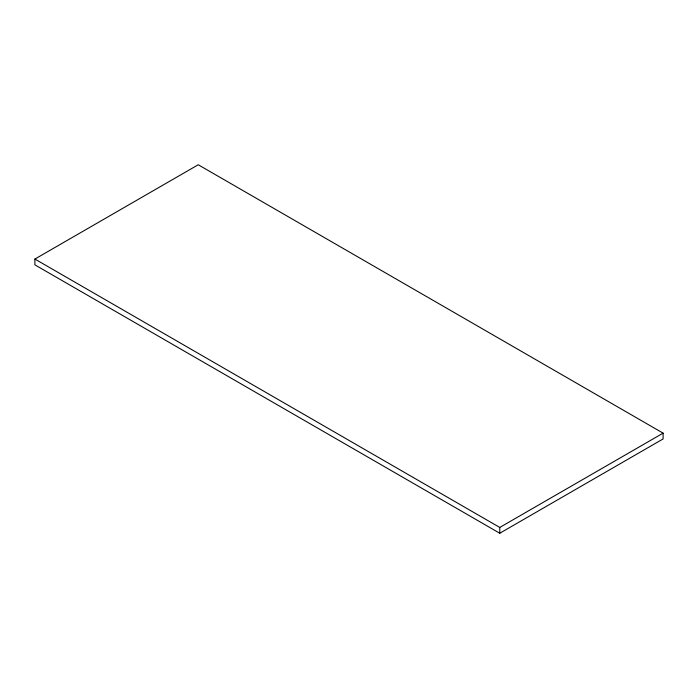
<?xml version="1.0" encoding="UTF-8"?>
<svg xmlns="http://www.w3.org/2000/svg" width="698" height="698" viewBox="0 0 698 698"><rect width="100%" height="100%" fill="white"/><g stroke="black" fill="none" stroke-linecap="round" stroke-linejoin="round"><path stroke-width="1.05" d="M34.9 259.054L198.232 164.754L663.1 433.144L663.1 438.946L499.768 533.246L34.9 264.856L34.9 259.054L499.768 527.444L663.1 433.144M499.768 527.444L499.768 533.246"/></g></svg>
